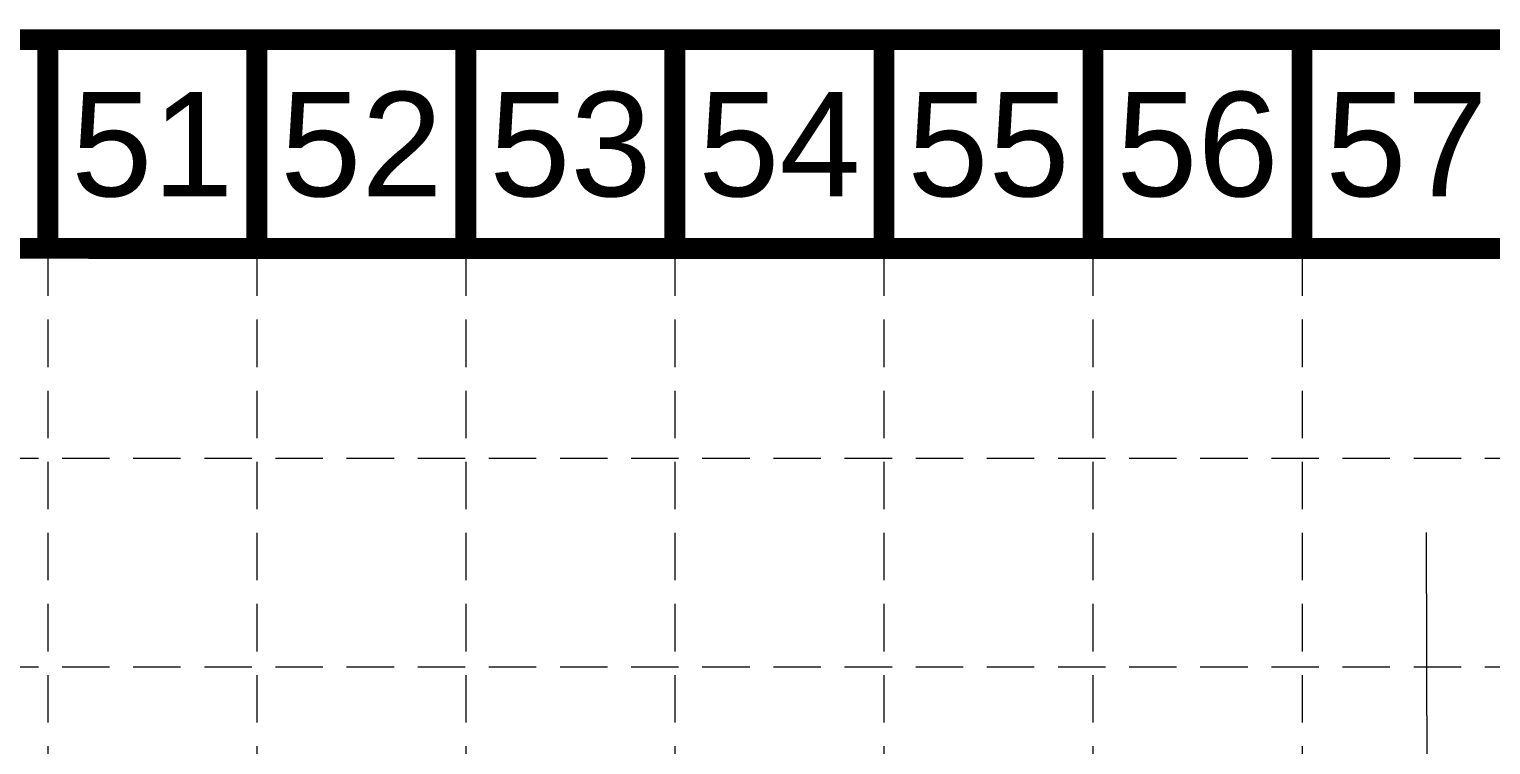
# Model space of a CAD drawing. Header units: feet. Extents: x 47819 to 50150, y 49272 to 50730.
# Drawn here: x 49672 to 49926.2, y 50605.1 to 50729.7 of the extents above; entities that cross this region are included whole.
import ezdxf
from ezdxf.enums import TextEntityAlignment as Align

# ---------------------------------------------------------------- set-up
doc = ezdxf.new("R2010")
doc.units = ezdxf.units.FT
doc.header["$MEASUREMENT"] = 0
doc.linetypes.add('HIDDEN', pattern=[0.375, 0.25, -0.125])
doc.layers.add('BASE', color=7, linetype='Continuous')
doc.layers.add('GRID', color=254, linetype='HIDDEN')
doc.layers.add('Level 4', color=1, linetype='Continuous', lineweight=0)
doc.styles.get("Standard").update_dxf_attribs({"font": 'ARIAL.TTF'})

msp = doc.modelspace()

# ---------------------------------------------------------------- linework, layer by layer
at = {"layer": 'BASE', "const_width": 3.64}
for points in [[(47820.86, 49273.44), (50147.9, 49273.44), (50147.9, 50727.84), (47820.86, 50727.84)], [(47857.14, 49309.79), (50111.64, 49309.73), (50111.6, 50691.5), (47857.6, 50691.54)]]:
    msp.add_lwpolyline(points, close=True, dxfattribs=at)
for points in [[(49675.22, 50691.48), (49675.22, 50727.84)], [(49711.58, 50691.48), (49711.58, 50727.84)], [(49747.94, 50691.48), (49747.94, 50727.84)], [(49784.3, 50691.48), (49784.3, 50727.84)], [(49820.66, 50691.48), (49820.66, 50727.84)], [(49857.02, 50691.48), (49857.02, 50727.84)], [(49893.38, 50691.48), (49893.38, 50727.84)]]:
    msp.add_lwpolyline(points, dxfattribs=at)
at = {"layer": 'GRID', "color": 252, "linetype": 'HIDDEN', "lineweight": 0, "ltscale": 33}
for p, q in [((49675.22, 50691.48), (49675.22, 49418.72)), ((49711.58, 50691.48), (49711.58, 49418.72)), ((49747.94, 50691.48), (49747.94, 49418.72)), ((49784.3, 50691.48), (49784.3, 49418.72)), ((49820.66, 50691.48), (49820.66, 49418.72)), ((49857.02, 50691.48), (49857.02, 49418.72)), ((49893.38, 50691.48), (49893.38, 49418.72)), ((47858.56, 50655), (50112.88, 50655)), ((47858.56, 50618.64), (50112.88, 50618.64))]:
    msp.add_line(p, q, dxfattribs=at)
at = {"layer": 'Level 4', "color": 7, "linetype": 'Continuous', "lineweight": 0}
msp.add_line((49915.3, 50522.76), (49915.05, 50642.05), dxfattribs=at)

# ---------------------------------------------------------------- texts
at = {"layer": 'BASE'}
for s, p in [('52', (49729.76, 50709.66)), ('53', (49766.12, 50709.66)), ('56', (49875.2, 50709.66)), ('51', (49693.4, 50709.66)), ('54', (49802.48, 50709.66)), ('55', (49838.84, 50709.66)), ('57', (49911.56, 50709.66))]:
    msp.add_text(s, height=18.18, dxfattribs=at).set_placement(p, align=Align.MIDDLE_CENTER)

doc.saveas('drawing.dxf')
